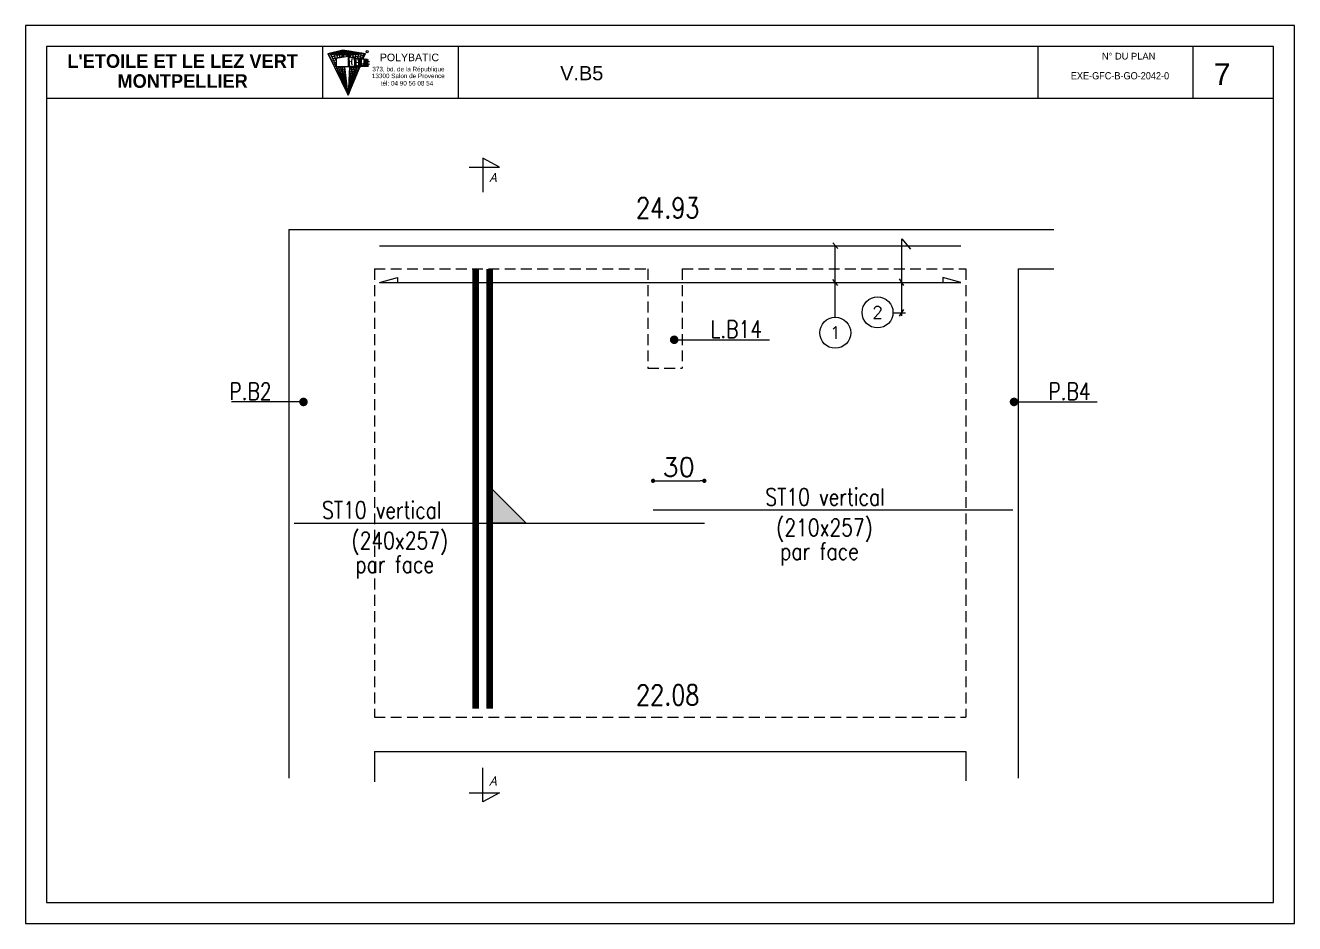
# Model space of a CAD drawing. Header units: millimetres. Extents: x -21776 to 63757, y -7870 to 8483.
# Drawn here: x -17654 to -16912, y 365 to 890 of the extents above; entities that cross this region are included whole.
import ezdxf
from ezdxf.enums import TextEntityAlignment as Align

# ---------------------------------------------------------------- set-up
doc = ezdxf.new("R2010")
doc.units = ezdxf.units.MM
doc.header["$PDMODE"] = 34
doc.linetypes.add('CACHE', pattern=[9.525, 6.35, -3.175])
doc.linetypes.add('CONTINUE', pattern=[0])
for name, color, linetype in [('COTATION', 1, 'Continuous'), ('GO-CARTOUCHE', 7, 'Continuous'), ('GO-TEXTE', 9, 'Continuous'), ('GO-TEXTE-ACIER', 3, 'Continuous'), ('STR_TS', 22, 'Continuous'), ('STR_TS_TXT', 7, 'Continuous'), ('STR_TXT', 102, 'Continuous'), ('STR_VOI-POT', 6, 'Continuous')]:
    doc.layers.add(name, color=color, linetype=linetype)
doc.styles.add('Lucida', font='')
doc.styles.get("Standard").update_dxf_attribs({"font": 'romans.shx'})
doc.styles.add('TEXTE', font='romans.shx')
doc.styles.add('TEXTE TS', font='romans.shx', dxfattribs={"width": 0.7, "oblique": 15})
doc.styles.add('TEXTEBA', font='ARIAL.TTF')
doc.styles.get('Lucida').set_extended_font_data('Lucida Sans', italic=True)
doc.dimstyles.new('COUPE-20', dxfattribs={"dimscale": 0.5, "dimtxt": 22, "dimasz": 5, "dimexe": 0.05, "dimexo": 0, "dimgap": 5, "dimtad": 1, "dimdsep": 46, "dimtxsty": 'Standard', "dimblk1": 'DOT', "dimblk2": 'DOT', "dimsah": 1, "dimcen": 0, "dimdle": 150, "dimclrd": 1, "dimclre": 1, "dimclrt": 7, "dimadec": 0, "dimazin": 0, "dimtfac": 1, "dimtix": 1, "dimtmove": 2, "dimatfit": 3, "dimldrblk": 'DOT', "dimfxl": 0, "dimtvp": 1, "dimtolj": 1, "dimtzin": 0, "dimarcsym": 0})

# ---------------------------------------------------------------- blocks, each defined once
blk = doc.blocks.new('A$C6F247267')
blk.add_hatch(color=256).paths.add_polyline_path([(0, -0.2), (-0.2, 0), (0, 0)])
blk.add_lwpolyline([(-0.2, 0), (0, 0), (0, -0.2), (-0.2, 0)])
blk = doc.blocks.new('_DOT')
at = {"color": 0, "linetype": 'ByBlock'}
blk.add_line((-0.5, 0), (-1, 0), dxfattribs=at)
at = {"color": 0, "linetype": 'ByBlock', "const_width": 0.5}
blk.add_lwpolyline([(-0.25, 0, 1), (0.25, 0, 1)], format="xyb", close=True, dxfattribs=at)
blk = doc.blocks.new('*D866')
at = {"layer": 'COTATION', "color": 1, "lineweight": -2}
for p, q in [((-17287.32, 623.86), (-17287.32, 623.87)), ((-17284.82, 623.84), (-17259.82, 623.84)), ((-17257.32, 623.86), (-17257.32, 623.87))]:
    blk.add_line(p, q, dxfattribs=at)
at = {"layer": 'DEFPOINTS', "color": 0}
for p in [(-17257.32, 623.84), (-17287.32, 613.72, 224.86), (-17257.32, 613.72, 224.86)]:
    blk.add_point(p, dxfattribs=at)
at = {"layer": 'COTATION', "color": 1, "lineweight": -2, "xscale": 2.5, "yscale": 2.5, "zscale": 2.5, "rotation": 180}
blk.add_blockref('_DOT', (-17287.32, 623.84), dxfattribs=at)
at = {"layer": 'COTATION', "color": 1, "lineweight": -2, "xscale": 2.5, "yscale": 2.5, "zscale": 2.5}
blk.add_blockref('_DOT', (-17257.32, 623.84), dxfattribs=at)
at = {"layer": 'COTATION', "color": 7, "insert": (-17272.32, 631.84), "char_height": 11, "attachment_point": 5}
blk.add_mtext('\\A1;30', dxfattribs=at)

msp = doc.modelspace()

# ---------------------------------------------------------------- linework, layer by layer
at = {"layer": 'COTATION'}
for p, q in [((-17179.28277, 759.53931, 93.99411), (-17182.23346, 762.89443, 93.99411)), ((-17180.75812, 719.46247, 536.49411), (-17180.75812, 761.21687, 536.49411)), ((-17179.28277, 738.09665, 83.00102), (-17182.23346, 741.45177, 83.00102)), ((-17140.62303, 738.01775, 83.00102), (-17143.19882, 741.90705, 83.00102)), ((-17146.99733, 722.06731, 93.99411), (-17139.6967, 722.06731, 93.99411)), ((-17143.15007, 720.08131, 93.99411), (-17140.57427, 723.9706, 93.99411)), ((-17274.98344, 706.28548, -73.9459), (-17219.2197, 706.28548, -73.9459)), ((-17491.82213, 669.94438, -0.00589), (-17533.97041, 669.94438, -0.00589)), ((-17076.20356, 669.94438, -0.00589), (-17027.59516, 669.94438, -0.00589))]:
    msp.add_line(p, q, dxfattribs=at)
for points, elevation in [([(-17447.31804, 739.77421), (-17436.7604, 742.7742), (-17436.7604, 739.77421)], 104.98719), ([(-17107.31804, 739.77421), (-17117.87569, 742.7742), (-17117.87569, 739.77421)], 104.98719), ([(-17447.31804, 739.77421), (-17107.31804, 739.77421)], 83.00102)]:
    msp.add_lwpolyline(points, dxfattribs=dict(at, elevation=elevation))
at = {"layer": 'COTATION', "const_width": 2.5}
for points, elevation in [([(-17273.73344, 706.28548, -1), (-17276.23344, 706.28548, -1)], -73.9459), ([(-17493.07213, 669.94438, 1), (-17490.57213, 669.94438, 1)], -0.00589), ([(-17074.95356, 669.94438, -1), (-17077.45356, 669.94438, -1)], -0.00589)]:
    msp.add_lwpolyline(points, format="xyb", close=True, dxfattribs=dict(at, elevation=elevation))
at = {"layer": 'GO-CARTOUCHE', "color": 9, "linetype": 'CONTINUE'}
for p, q in [((-17477.63778, 873.68727), (-17468.709, 875.76372)), ((-17477.63778, 873.68727), (-17468.709, 875.76372)), ((-17477.63778, 873.68727), (-17464.55608, 872.44139)), ((-17477.63778, 873.68727), (-17465.59431, 849.18504)), ((-17477.63778, 873.68727), (-17464.55608, 872.44139)), ((-17477.63778, 873.68727), (-17465.59431, 849.18504)), ((-17477.09039, 872.57363), (-17468.56742, 874.5556)), ((-17477.09039, 872.57363), (-17468.56742, 874.5556)), ((-17476.63151, 873.59143), (-17467.70288, 875.60402)), ((-17476.63151, 873.59143), (-17467.70288, 875.60402)), ((-17476.54301, 871.45999), (-17468.42585, 873.34748)), ((-17476.54301, 871.45999), (-17468.42585, 873.34748)), ((-17472.65427, 866.03236), (-17476.01978, 874.06354)), ((-17476.01978, 874.06354), (-17462.93306, 872.66786)), ((-17472.65427, 866.03236), (-17476.01978, 874.06354)), ((-17476.01978, 874.06354), (-17462.93306, 872.66786)), ((-17475.99563, 870.34635), (-17468.28427, 872.13936)), ((-17475.99563, 870.34635), (-17468.28427, 872.13936)), ((-17475.44825, 869.23272), (-17472.65427, 869.88231)), ((-17475.44825, 869.23272), (-17472.65427, 869.88231)), ((-17474.90087, 868.11908), (-17472.65427, 868.64136)), ((-17474.90087, 868.11908), (-17472.65427, 868.64136)), ((-17474.61897, 873.39976), (-17465.69065, 875.28462)), ((-17474.61897, 873.39976), (-17465.69065, 875.28462)), ((-17472.65427, 869.42894), (-17474.40179, 874.43982)), ((-17474.40179, 874.43982), (-17461.31004, 872.89432)), ((-17472.65427, 869.42894), (-17474.40179, 874.43982)), ((-17474.40179, 874.43982), (-17461.31004, 872.89432)), ((-17472.7838, 874.8161), (-17459.68703, 873.12079)), ((-17471.69273, 870.92634), (-17472.7838, 874.8161)), ((-17472.7838, 874.8161), (-17459.68703, 873.12079)), ((-17471.69273, 870.92634), (-17472.7838, 874.8161)), ((-17465.59431, 871.82317), (-17472.65427, 870.78494)), ((-17465.59431, 871.82317), (-17472.65427, 870.78494)), ((-17472.65427, 870.78494), (-17472.65427, 865.80143)), ((-17472.65427, 870.78494), (-17472.65427, 865.80143)), ((-17472.60644, 873.20809), (-17463.67842, 874.96522)), ((-17472.60644, 873.20809), (-17463.67842, 874.96522)), ((-17470.29591, 871.13175), (-17471.16581, 875.19237)), ((-17471.16581, 875.19237), (-17458.06401, 873.34726)), ((-17470.29591, 871.13175), (-17471.16581, 875.19237)), ((-17471.16581, 875.19237), (-17458.06401, 873.34726)), ((-17470.5939, 873.01642), (-17461.66619, 874.64582)), ((-17470.5939, 873.01642), (-17461.66619, 874.64582)), ((-17468.91343, 871.33506), (-17469.54782, 875.56865)), ((-17469.54782, 875.56865), (-17456.44099, 873.57373)), ((-17468.91343, 871.33506), (-17469.54782, 875.56865)), ((-17469.54782, 875.56865), (-17456.44099, 873.57373)), ((-17468.20227, 871.43964), (-17468.709, 875.76372)), ((-17468.709, 875.76372), (-17455.6273, 873.68727)), ((-17468.20227, 871.43964), (-17468.709, 875.76372)), ((-17468.709, 875.76372), (-17455.6273, 873.68727)), ((-17468.58137, 872.82475), (-17459.65396, 874.32642)), ((-17468.58137, 872.82475), (-17459.65396, 874.32642)), ((-17466.56884, 872.63308), (-17457.64173, 874.00702)), ((-17466.56884, 872.63308), (-17457.64173, 874.00702)), ((-17464.43216, 871.64147), (-17465.59431, 871.82317)), ((-17465.59431, 871.82317), (-17465.59431, 865.81319)), ((-17464.43216, 871.64147), (-17465.59431, 871.82317)), ((-17465.59431, 871.82317), (-17465.59431, 865.81319)), ((-17465.56257, 872.53725), (-17456.63562, 873.84732)), ((-17465.56257, 872.53725), (-17456.63562, 873.84732)), ((-17465.17902, 869.40426), (-17465.17902, 871.3379)), ((-17464.65088, 871.25533), (-17465.17902, 871.3379)), ((-17465.17902, 869.40426), (-17465.17902, 871.3379)), ((-17464.65088, 871.25533), (-17465.17902, 871.3379)), ((-17465.17902, 869.40426), (-17464.76091, 869.37182)), ((-17465.17902, 869.40426), (-17464.76091, 869.37182)), ((-17464.61109, 868.94366), (-17465.17902, 868.98772)), ((-17465.17902, 868.98772), (-17465.17902, 866.21672)), ((-17464.61109, 868.94366), (-17465.17902, 868.98772)), ((-17465.17902, 868.98772), (-17465.17902, 866.21672)), ((-17464.40172, 869.14966), (-17464.61109, 868.94366)), ((-17464.40172, 869.14966), (-17464.61109, 868.94366)), ((-17464.55608, 872.44139), (-17464.59068, 871.66626)), ((-17464.55608, 872.44139), (-17464.59068, 871.66626)), ((-17455.6273, 873.68727), (-17464.55608, 872.44139)), ((-17455.6273, 873.68727), (-17464.55608, 872.44139)), ((-17464.26632, 871.4313), (-17456.08032, 872.57361)), ((-17464.26632, 871.4313), (-17456.08032, 872.57361)), ((-17464.13348, 871.2024), (-17462.82258, 871.39307)), ((-17464.13348, 871.2024), (-17462.82258, 871.39307)), ((-17463.65643, 869.42123), (-17463.68208, 868.85243)), ((-17463.65643, 869.42123), (-17463.68208, 868.85243)), ((-17463.68208, 868.85243), (-17463.64235, 867.99145)), ((-17463.68208, 868.85243), (-17463.64235, 867.99145)), ((-17463.5641, 870.12117), (-17463.65643, 869.42123)), ((-17463.5641, 870.12117), (-17463.65643, 869.42123)), ((-17463.41262, 870.67923), (-17463.5641, 870.12117)), ((-17463.41262, 870.67923), (-17463.5641, 870.12117)), ((-17462.93306, 872.66786), (-17463.08161, 871.35709)), ((-17462.93306, 872.66786), (-17463.08161, 871.35709)), ((-17462.31981, 870.87706), (-17462.56148, 871.26605)), ((-17462.31981, 870.87706), (-17462.56148, 871.26605)), ((-17461.69057, 871.21285), (-17462.45829, 871.09995)), ((-17461.69057, 871.21285), (-17462.45829, 871.09995)), ((-17462.15688, 870.41141), (-17462.31981, 870.87706)), ((-17462.15688, 870.41141), (-17462.31981, 870.87706)), ((-17462.03193, 869.73891), (-17462.15688, 870.41141)), ((-17462.03193, 869.73891), (-17462.15688, 870.41141)), ((-17461.69057, 866.21672), (-17461.69057, 871.21741)), ((-17461.69057, 866.21672), (-17461.69057, 871.21741)), ((-17461.27527, 871.14792), (-17461.69057, 871.21285)), ((-17461.27527, 871.14792), (-17461.69057, 871.21285)), ((-17461.31004, 872.89432), (-17461.6704, 871.2097)), ((-17461.31004, 872.89432), (-17461.6704, 871.2097)), ((-17461.27527, 866.63202), (-17461.27527, 871.14792)), ((-17461.27527, 866.63202), (-17461.27527, 871.14792)), ((-17461.27527, 870.8034), (-17460.23459, 870.94658)), ((-17461.27527, 870.8034), (-17460.23459, 870.94658)), ((-17461.27527, 870.8034), (-17461.27495, 866.63202)), ((-17461.27527, 870.8034), (-17461.27495, 866.63202)), ((-17460.24864, 870.98742), (-17459.3882, 868.48729)), ((-17459.8773, 870.92936), (-17460.24864, 870.98742)), ((-17460.24864, 870.98742), (-17459.3882, 868.48729)), ((-17459.8773, 870.92936), (-17460.24864, 870.98742)), ((-17460.23459, 870.94658), (-17459.3882, 868.48729)), ((-17460.23459, 870.94658), (-17459.3882, 868.48729)), ((-17459.68703, 873.12079), (-17460.21484, 870.98213)), ((-17459.68703, 873.12079), (-17460.21484, 870.98213)), ((-17460.09334, 870.96314), (-17456.53333, 871.45995)), ((-17460.09334, 870.96314), (-17456.53333, 871.45995)), ((-17459.8773, 870.92936), (-17459.19195, 868.93799)), ((-17459.8773, 870.92936), (-17459.19195, 868.93799)), ((-17458.70846, 870.74662), (-17459.76113, 870.59182)), ((-17458.70846, 870.74662), (-17459.76113, 870.59182)), ((-17458.70846, 870.74662), (-17459.19195, 868.93799)), ((-17458.70846, 870.74662), (-17459.19195, 868.93799)), ((-17458.37835, 870.69501), (-17458.9729, 868.47094)), ((-17458.37835, 870.69501), (-17458.9729, 868.47094)), ((-17458.97069, 868.47921), (-17458.39058, 870.64927)), ((-17458.97069, 868.47921), (-17458.39058, 870.64927)), ((-17458.06401, 873.34726), (-17458.88249, 870.72103)), ((-17458.06401, 873.34726), (-17458.88249, 870.72103)), ((-17458.37835, 870.69501), (-17458.70846, 870.74662)), ((-17458.37835, 870.69501), (-17458.70846, 870.74662)), ((-17458.39058, 870.64927), (-17458.26691, 870.66779)), ((-17458.39058, 870.64927), (-17458.26691, 870.66779)), ((-17458.26691, 870.67759), (-17458.38776, 870.65982)), ((-17458.26691, 870.67759), (-17458.38776, 870.65982)), ((-17458.26691, 866.21672), (-17458.26691, 870.67759)), ((-17457.46259, 870.55184), (-17458.26691, 870.67759)), ((-17458.26691, 866.21672), (-17458.26691, 870.67759)), ((-17457.46259, 870.55184), (-17458.26691, 870.67759)), ((-17457.50749, 870.26463), (-17457.9762, 870.3379)), ((-17457.9762, 868.58851), (-17457.9762, 870.3379)), ((-17457.50749, 870.26463), (-17457.9762, 870.3379)), ((-17457.9762, 868.58851), (-17457.9762, 870.3379)), ((-17456.44099, 873.57373), (-17457.5689, 870.56846)), ((-17456.44099, 873.57373), (-17457.5689, 870.56846)), ((-17457.18675, 870.31832), (-17456.98634, 870.34629)), ((-17457.18675, 870.31832), (-17456.98634, 870.34629)), ((-17456.31467, 870.37237), (-17457.15227, 870.2492)), ((-17456.31467, 870.37237), (-17457.15227, 870.2492)), ((-17457.01779, 870.26897), (-17455.6273, 873.68727)), ((-17457.01779, 870.26897), (-17455.6273, 873.68727)), ((-17456.4775, 869.01554), (-17456.5266, 868.60642)), ((-17456.4775, 869.01554), (-17456.5266, 868.60642)), ((-17456.31467, 870.37237), (-17456.4775, 869.01554)), ((-17456.31467, 870.37237), (-17456.4775, 869.01554)), ((-17456.32135, 867.87696), (-17456.21243, 868.78453)), ((-17456.32135, 867.87696), (-17456.21243, 868.78453)), ((-17456.10774, 870.34002), (-17456.31467, 870.37237)), ((-17456.10774, 870.34002), (-17456.31467, 870.37237)), ((-17456.21243, 868.78453), (-17456.10059, 867.85984)), ((-17456.21243, 868.78453), (-17456.10059, 867.85984)), ((-17456.10774, 870.34002), (-17455.60952, 866.22068)), ((-17456.10774, 870.34002), (-17455.60952, 866.22068)), ((-17456.08976, 870.19136), (-17455.60904, 870.26205)), ((-17456.08976, 870.19136), (-17455.60904, 870.26205)), ((-17456.05631, 869.91478), (-17455.60904, 869.96782)), ((-17456.05631, 869.91478), (-17455.60904, 869.96782)), ((-17456.04866, 869.85153), (-17455.3391, 869.92562)), ((-17456.04866, 869.85153), (-17455.3391, 869.92562)), ((-17455.60904, 870.26205), (-17455.60904, 869.96782)), ((-17454.77846, 870.1322), (-17455.60904, 870.26205)), ((-17455.60904, 870.26205), (-17455.60904, 869.96782)), ((-17454.77846, 870.1322), (-17455.60904, 870.26205)), ((-17455.60904, 869.96782), (-17455.3391, 869.92562)), ((-17455.60904, 869.96782), (-17455.3391, 869.92562)), ((-17455.3391, 866.22068), (-17455.3391, 869.92562)), ((-17455.3391, 866.22068), (-17455.3391, 869.92562)), ((-17455.0484, 869.88017), (-17454.77846, 869.83796)), ((-17455.0484, 866.22068), (-17455.0484, 869.88017)), ((-17455.0484, 869.88017), (-17454.77846, 869.83796)), ((-17455.0484, 866.22068), (-17455.0484, 869.88017)), ((-17455.0484, 869.81435), (-17454.77846, 869.83796)), ((-17455.0484, 869.81435), (-17454.77846, 869.83796)), ((-17454.77846, 869.83796), (-17454.77846, 870.1322)), ((-17454.77846, 869.83796), (-17454.77846, 870.1322)), ((-17454.67288, 870.11569), (-17454.77846, 870.0818)), ((-17454.67288, 870.11569), (-17454.77846, 870.0818)), ((-17454.67288, 870.11569), (-17454.67288, 866.21955)), ((-17454.38217, 870.07024), (-17454.67288, 870.11569)), ((-17454.67288, 870.11569), (-17454.67288, 866.21955)), ((-17454.38217, 870.07024), (-17454.67288, 870.11569)), ((-17454.38217, 870.07024), (-17454.38217, 866.21672)), ((-17454.38217, 870.07024), (-17454.38217, 866.21672)), ((-17454.38217, 869.93378), (-17453.72362, 869.99504)), ((-17454.38217, 869.93378), (-17453.72362, 869.99504)), ((-17453.4769, 868.77164), (-17453.96661, 868.72608)), ((-17453.4769, 868.77164), (-17453.96661, 868.72608)), ((-17453.17939, 868.72512), (-17453.4769, 868.77164)), ((-17453.17939, 868.72512), (-17453.4769, 868.77164)), ((-17474.35349, 867.00544), (-17472.65427, 867.40043)), ((-17474.35349, 867.00544), (-17472.65427, 867.40043)), ((-17473.80611, 865.8918), (-17472.65427, 866.15952)), ((-17473.80611, 865.8918), (-17472.65427, 866.15952)), ((-17473.25873, 864.77817), (-17468.85569, 865.80143)), ((-17473.25873, 864.77817), (-17468.85569, 865.80143)), ((-17472.71135, 863.66453), (-17467.43481, 864.89062)), ((-17472.71135, 863.66453), (-17467.43481, 864.89062)), ((-17472.65427, 865.80143), (-17465.17902, 866.21672)), ((-17472.65427, 865.80143), (-17465.17902, 866.21672)), ((-17465.25775, 865.81375), (-17472.65427, 865.80143)), ((-17465.25775, 865.81375), (-17472.65427, 865.80143)), ((-17465.59431, 849.18504), (-17472.5575, 865.80143)), ((-17465.59431, 849.18504), (-17472.5575, 865.80143)), ((-17472.16397, 862.55089), (-17467.29323, 863.6825)), ((-17472.16397, 862.55089), (-17467.29323, 863.6825)), ((-17471.61658, 861.43726), (-17467.15165, 862.47437)), ((-17471.61658, 861.43726), (-17467.15165, 862.47437)), ((-17465.59431, 849.18504), (-17471.3892, 865.80143)), ((-17465.59431, 849.18504), (-17471.3892, 865.80143)), ((-17471.0692, 860.32362), (-17467.01008, 861.26625)), ((-17471.0692, 860.32362), (-17467.01008, 861.26625)), ((-17465.59431, 849.18504), (-17470.2552, 865.80143)), ((-17465.59431, 849.18504), (-17470.2552, 865.80143)), ((-17465.59431, 849.18504), (-17469.15401, 865.80143)), ((-17465.59431, 849.18504), (-17469.15401, 865.80143)), ((-17465.59431, 849.18504), (-17468.08423, 865.80143)), ((-17465.59431, 849.18504), (-17468.08423, 865.80143)), ((-17465.59431, 849.18504), (-17467.54154, 865.80143)), ((-17465.59431, 849.18504), (-17467.54154, 865.80143)), ((-17465.59431, 849.18504), (-17458.73821, 866.03963)), ((-17465.59431, 849.18504), (-17458.73821, 866.03963)), ((-17459.27562, 866.02096), (-17465.59431, 849.18504)), ((-17459.27562, 866.02096), (-17465.59431, 849.18504)), ((-17460.35902, 865.98332), (-17465.59431, 849.18504)), ((-17460.35902, 865.98332), (-17465.59431, 849.18504)), ((-17461.45796, 865.94514), (-17465.59431, 849.18504)), ((-17461.45796, 865.94514), (-17465.59431, 849.18504)), ((-17462.57276, 865.90641), (-17465.59431, 849.18504)), ((-17462.57276, 865.90641), (-17465.59431, 849.18504)), ((-17463.70377, 865.86711), (-17465.59431, 849.18504)), ((-17463.70377, 865.86711), (-17465.59431, 849.18504)), ((-17464.85135, 865.82724), (-17465.59431, 849.18504)), ((-17464.85135, 865.82724), (-17465.59431, 849.18504)), ((-17465.25775, 865.81375), (-17463.16984, 865.89015)), ((-17465.25775, 865.81375), (-17463.16984, 865.89015)), ((-17465.17902, 866.21672), (-17460.17481, 866.21672)), ((-17465.17902, 866.21672), (-17460.17481, 866.21672)), ((-17465.0752, 860.81317), (-17460.61045, 861.43703)), ((-17465.0752, 860.81317), (-17460.61045, 861.43703)), ((-17465.028, 861.87028), (-17460.15743, 862.55069)), ((-17465.028, 861.87028), (-17460.15743, 862.55069)), ((-17464.98081, 862.92739), (-17459.70442, 863.66435)), ((-17464.98081, 862.92739), (-17459.70442, 863.66435)), ((-17464.93362, 863.9845), (-17459.25141, 864.77801)), ((-17464.93362, 863.9845), (-17459.25141, 864.77801)), ((-17464.88643, 865.04161), (-17458.7984, 865.89166)), ((-17464.88643, 865.04161), (-17458.7984, 865.89166)), ((-17463.64235, 867.99145), (-17463.45048, 867.01399)), ((-17463.64235, 867.99145), (-17463.45048, 867.01399)), ((-17463.16984, 865.89015), (-17462.79594, 865.90383)), ((-17463.16984, 865.89015), (-17462.79594, 865.90383)), ((-17462.76727, 865.90488), (-17458.27086, 866.06941)), ((-17462.76727, 865.90488), (-17458.27086, 866.06941)), ((-17461.69273, 866.21611), (-17458.26143, 866.21672)), ((-17461.69273, 866.21611), (-17458.26143, 866.21672)), ((-17461.27527, 866.63202), (-17460.17481, 866.63202)), ((-17461.27527, 866.63202), (-17460.17481, 866.63202)), ((-17461.27495, 868.32165), (-17459.3882, 868.48729)), ((-17461.27495, 868.32165), (-17459.3882, 868.48729)), ((-17461.27495, 866.63202), (-17460.17481, 866.62863)), ((-17461.27495, 866.63202), (-17460.17481, 866.62863)), ((-17460.17481, 866.21672), (-17460.17481, 866.63202)), ((-17460.17481, 866.21672), (-17460.17481, 866.63202)), ((-17460.17481, 866.21672), (-17459.38544, 866.21672)), ((-17460.17481, 866.21672), (-17459.38544, 866.21672)), ((-17459.3882, 866.21672), (-17459.3882, 868.48729)), ((-17459.3882, 866.21672), (-17459.3882, 868.48729)), ((-17459.3882, 866.62863), (-17459.38544, 866.21672)), ((-17459.3882, 866.62863), (-17459.38544, 866.21672)), ((-17459.38544, 866.21672), (-17458.9729, 866.21672)), ((-17459.38544, 866.21672), (-17458.9729, 866.21672)), ((-17458.9729, 866.22181), (-17458.97069, 868.47921)), ((-17458.9729, 866.22181), (-17458.97069, 868.47921)), ((-17458.9729, 866.21672), (-17458.9729, 868.47094)), ((-17458.9729, 866.21672), (-17458.9729, 868.47094)), ((-17458.27112, 866.22068), (-17454.67288, 866.22068)), ((-17458.27112, 866.22068), (-17454.67288, 866.22068)), ((-17458.27016, 866.06943), (-17453.71073, 866.21492)), ((-17458.27016, 866.06943), (-17453.71073, 866.21492)), ((-17458.26691, 866.21672), (-17457.38672, 866.21672)), ((-17458.26691, 866.21672), (-17457.38672, 866.21672)), ((-17457.9762, 868.58851), (-17457.5974, 868.55912)), ((-17457.9762, 868.58851), (-17457.5974, 868.55912)), ((-17457.9762, 868.29694), (-17457.61989, 868.26929)), ((-17457.9762, 866.50743), (-17457.9762, 868.29694)), ((-17457.9762, 868.29694), (-17457.61989, 868.26929)), ((-17457.9762, 866.50743), (-17457.9762, 868.29694)), ((-17457.9762, 866.50743), (-17457.47607, 866.50743)), ((-17457.9762, 866.50743), (-17457.47607, 866.50743)), ((-17457.22516, 866.35865), (-17457.39107, 866.22068)), ((-17457.22516, 866.35865), (-17457.39107, 866.22068)), ((-17457.39107, 866.22068), (-17456.82115, 866.22068)), ((-17457.39107, 866.22068), (-17456.82115, 866.22068)), ((-17457.10624, 866.61513), (-17457.22516, 866.35865)), ((-17457.10624, 866.61513), (-17457.22516, 866.35865)), ((-17457.13527, 868.04271), (-17457.08208, 867.87446)), ((-17457.13527, 868.04271), (-17457.08208, 867.87446)), ((-17457.03788, 866.94443), (-17457.10624, 866.61513)), ((-17457.03788, 866.94443), (-17457.10624, 866.61513)), ((-17457.08208, 867.87446), (-17457.02962, 867.55381)), ((-17457.08208, 867.87446), (-17457.02962, 867.55381)), ((-17457.01731, 867.24157), (-17457.03788, 866.94443)), ((-17457.01731, 867.24157), (-17457.03788, 866.94443)), ((-17457.02962, 867.55381), (-17457.01731, 867.24157)), ((-17457.02962, 867.55381), (-17457.01731, 867.24157)), ((-17456.77565, 866.53114), (-17456.81291, 866.22068)), ((-17456.77565, 866.53114), (-17456.81291, 866.22068)), ((-17456.73365, 866.8811), (-17456.77565, 866.53114)), ((-17456.73365, 866.8811), (-17456.77565, 866.53114)), ((-17456.69867, 867.17264), (-17456.73365, 866.8811)), ((-17456.69867, 867.17264), (-17456.73365, 866.8811)), ((-17456.66518, 867.45171), (-17456.69867, 867.17264)), ((-17456.66518, 867.45171), (-17456.69867, 867.17264)), ((-17456.63139, 867.73327), (-17456.66518, 867.45171)), ((-17456.63139, 867.73327), (-17456.66518, 867.45171)), ((-17456.61389, 867.87905), (-17456.63139, 867.73327)), ((-17456.61389, 867.87905), (-17456.63139, 867.73327)), ((-17456.60239, 867.9749), (-17456.61389, 867.87905)), ((-17456.60239, 867.9749), (-17456.61389, 867.87905)), ((-17456.59304, 868.05278), (-17456.60239, 867.9749)), ((-17456.59304, 868.05278), (-17456.60239, 867.9749)), ((-17456.57141, 868.233), (-17456.59304, 868.05278)), ((-17456.57141, 868.233), (-17456.59304, 868.05278)), ((-17456.5266, 868.60642), (-17456.57141, 868.233)), ((-17456.5266, 868.60642), (-17456.57141, 868.233)), ((-17456.35602, 867.58808), (-17456.52012, 866.22068)), ((-17456.35602, 867.58808), (-17456.52012, 866.22068)), ((-17456.35602, 867.58808), (-17456.06499, 867.5655)), ((-17456.35602, 867.58808), (-17456.06499, 867.5655)), ((-17456.32135, 867.87696), (-17456.10059, 867.85984)), ((-17456.32135, 867.87696), (-17456.10059, 867.85984)), ((-17456.06499, 867.5655), (-17455.90186, 866.21672)), ((-17456.06499, 867.5655), (-17455.90186, 866.21672)), ((-17455.0484, 866.22068), (-17454.67288, 866.22068)), ((-17455.0484, 866.22068), (-17454.67288, 866.22068)), ((-17454.67288, 866.21955), (-17454.38217, 866.21672)), ((-17454.67288, 866.21955), (-17454.38217, 866.21672)), ((-17454.28762, 868.08226), (-17454.27116, 867.66908)), ((-17454.28762, 868.08226), (-17454.27116, 867.66908)), ((-17454.27116, 867.66908), (-17454.23184, 867.29067)), ((-17454.27116, 867.66908), (-17454.23184, 867.29067)), ((-17454.23184, 867.29067), (-17454.17184, 866.97246)), ((-17454.23184, 867.29067), (-17454.17184, 866.97246)), ((-17454.17184, 866.97246), (-17454.0857, 866.67763)), ((-17454.17184, 866.97246), (-17454.0857, 866.67763)), ((-17454.0857, 866.67763), (-17453.95069, 866.40245)), ((-17454.0857, 866.67763), (-17453.95069, 866.40245)), ((-17453.95069, 866.40245), (-17453.79566, 866.23234)), ((-17453.95069, 866.40245), (-17453.79566, 866.23234)), ((-17453.48986, 867.29841), (-17453.93274, 867.25721)), ((-17453.48986, 867.29841), (-17453.93274, 867.25721)), ((-17453.48986, 867.29841), (-17453.19502, 867.3092)), ((-17453.48986, 867.29841), (-17453.19502, 867.3092)), ((-17470.52182, 859.20998), (-17466.8685, 860.05813)), ((-17470.52182, 859.20998), (-17466.8685, 860.05813)), ((-17469.97444, 858.09634), (-17466.72692, 858.85)), ((-17469.97444, 858.09634), (-17466.72692, 858.85)), ((-17469.42706, 856.98271), (-17466.58535, 857.64188)), ((-17469.42706, 856.98271), (-17466.58535, 857.64188)), ((-17468.87968, 855.86907), (-17466.44377, 856.43376)), ((-17468.87968, 855.86907), (-17466.44377, 856.43376)), ((-17465.31116, 855.52761), (-17462.87551, 855.86875)), ((-17465.31116, 855.52761), (-17462.87551, 855.86875)), ((-17465.26397, 856.58472), (-17462.4225, 856.98241)), ((-17465.26397, 856.58472), (-17462.4225, 856.98241)), ((-17465.21677, 857.64184), (-17461.96949, 858.09606)), ((-17465.21677, 857.64184), (-17461.96949, 858.09606)), ((-17465.16958, 858.69895), (-17461.51647, 859.20972)), ((-17465.16958, 858.69895), (-17461.51647, 859.20972)), ((-17465.12239, 859.75606), (-17461.06346, 860.32338)), ((-17465.12239, 859.75606), (-17461.06346, 860.32338))]:
    msp.add_line(p, q, dxfattribs=at)
at = {"layer": 'GO-CARTOUCHE', "linetype": 'Continuous'}
for points in [[(-16912.06872, 365.03624), (-16912.06872, 890.03624), (-17654.49295, 890.03624), (-17654.49295, 365.03624)], [(-16912.06872, 365.03624), (-16912.06872, 890.03624), (-17654.49295, 890.03624), (-17654.49295, 365.03624)], [(-16924.44122, 377.40874), (-16924.44122, 877.66374), (-17642.12045, 877.66374), (-17642.12045, 377.40874)], [(-16924.44122, 377.40874), (-16924.44122, 877.66374), (-17642.12045, 877.66374), (-17642.12045, 377.40874)]]:
    msp.add_lwpolyline(points, close=True, dxfattribs=at)
at = {"layer": 'GO-CARTOUCHE', "color": 9, "linetype": 'CONTINUE'}
msp.add_circle((-17454.56753, 874.72021), 0.66447, dxfattribs=at)
msp.add_circle((-17454.56753, 874.72021), 0.66447, dxfattribs=at)
msp.add_circle((-17454.56753, 874.72021), 0.66447, dxfattribs=at)
msp.add_circle((-17454.56753, 874.72021), 0.66447, dxfattribs=at)
msp.add_circle((-17454.56753, 874.72021), 0.66447, dxfattribs=at)
msp.add_circle((-17454.56753, 874.72021), 0.66447, dxfattribs=at)
at = {"layer": 'GO-TEXTE', "color": 7}
for p, q in [((-17480.66615, 877.66374), (-17480.66615, 847.36599)), ((-17480.66615, 877.66374), (-17480.66615, 847.36599)), ((-17401.39564, 877.66374), (-17401.39564, 847.36599)), ((-17401.39564, 877.66374), (-17401.39564, 847.36599)), ((-17062.31006, 877.66374), (-17062.31006, 847.36599)), ((-17062.31006, 877.66374), (-17062.31006, 847.36599)), ((-16971.60396, 877.66374), (-16971.60396, 847.36599)), ((-16971.60396, 877.66374), (-16971.60396, 847.36599)), ((-16924.44122, 847.36599), (-17642.12045, 847.36599)), ((-16924.44122, 847.36599), (-17642.12045, 847.36599))]:
    msp.add_line(p, q, dxfattribs=at)
at = {"layer": 'GO-TEXTE', "elevation": 279.66905, "flags": 128}
for points in [[(-17394.81992, 807.23095), (-17377.17218, 807.23095), (-17386.85023, 812.511), (-17386.85023, 792.58953)], [(-17394.81992, 441.45979), (-17377.17218, 441.45979), (-17386.85023, 436.17973), (-17386.85023, 456.10121)]]:
    msp.add_lwpolyline(points, dxfattribs=at)
at = {"layer": 'GO-TEXTE-ACIER'}
for centre in [(-17156.05201, 722.2615, 93.99411), (-17180.75812, 710.40571, 536.49411)]:
    msp.add_circle(centre, 9.05676, dxfattribs=at)
at = {"layer": 'STR_TS', "color": 3}
for p, q in [((-17076.81804, 606.66937, -0.00589), (-17287.31804, 606.66937, -0.00589)), ((-17497.31804, 599.01375, -0.00589), (-17257.31804, 599.01375, -0.00589))]:
    msp.add_line(p, q, dxfattribs=at)
at = {"layer": 'STR_TS', "const_width": 4, "elevation": -0.00589}
msp.add_lwpolyline([(-17391.12059, 490.67218), (-17391.12059, 747.67218)], dxfattribs=at)
at = {"layer": 'STR_TS', "linetype": 'CACHE', "ltscale": 2, "const_width": 4, "elevation": -0.00589}
msp.add_lwpolyline([(-17382.90349, 490.67218), (-17382.90349, 747.67218)], dxfattribs=at)
at = {"layer": 'STR_VOI-POT', "color": 4}
for p, q in [((-17500.31804, 770.67218, -0.00589), (-17500.31804, 465.67218, -0.00589)), ((-17500.31804, 770.67218, -0.00589), (-17073.81804, 770.67218, -0.00589)), ((-17073.81804, 770.67218, -0.00589), (-17052.98438, 770.67218, -0.00589)), ((-17073.81804, 747.67218, -0.00589), (-17073.81804, 465.67218, -0.00589)), ((-17073.81804, 747.67218, -0.00589), (-17052.98438, 747.67218, -0.00589)), ((-17500.31804, 465.67218, -0.01179), (-17500.31804, 449.95217, -0.01179)), ((-17450.31804, 465.67218, -0.00589), (-17104.31804, 465.67218, -0.00589)), ((-17450.31804, 465.67218, -0.01179), (-17450.31804, 447.92988, -0.01179)), ((-17104.31804, 465.67218, -0.00589), (-17104.31804, 448.46186, -0.00589)), ((-17073.81804, 465.67218, -0.00589), (-17073.81804, 449.95217, -0.00589))]:
    msp.add_line(p, q, dxfattribs=at)
at = {"layer": 'STR_VOI-POT'}
for p, q in [((-17141.79362, 720.3044, 93.99411), (-17141.77414, 765.20154, 93.99411)), ((-17141.77414, 765.20154, 93.99411), (-17136.74499, 759.21965, 93.99411)), ((-17447.31804, 761.21687, 93.99411), (-17107.31804, 761.21687, 93.99411))]:
    msp.add_line(p, q, dxfattribs=at)
at = {"layer": 'STR_VOI-POT', "color": 7, "linetype": 'CACHE'}
for p, q in [((-17450.31804, 747.67218, -0.00589), (-17450.31804, 485.67218, -0.00589)), ((-17450.31804, 747.67218, -0.00589), (-17290.31804, 747.67218, -0.00589)), ((-17290.31804, 747.67218, -0.00589), (-17290.31804, 689.67218, -0.00589)), ((-17270.31804, 747.67218, -0.00589), (-17270.31804, 689.67218, -0.00589)), ((-17270.31804, 747.67218, -0.00589), (-17104.31804, 747.67218, -0.00589)), ((-17104.31804, 747.67218, -0.00589), (-17104.31804, 485.67218, -0.00589)), ((-17290.31804, 689.67218, -0.00589), (-17270.31804, 689.67218, -0.00589)), ((-17450.31804, 485.67218, -0.00589), (-17104.31804, 485.67218, -0.00589))]:
    msp.add_line(p, q, dxfattribs=at)

# ---------------------------------------------------------------- block references
at = {"layer": 'STR_TS', "xscale": 100, "yscale": 100, "zscale": 99.99999999999999, "rotation": 180}
msp.add_blockref('A$C6F247267', (-17381.47839, 599.01375, -0.00589), dxfattribs=at)

# ---------------------------------------------------------------- texts
at = {"layer": 'GO-CARTOUCHE', "color": 9, "style": 'TEXTEBA'}
for s, p in [('13300 Salon de Provence', (-17451.83225, 859.20818)), ('13300 Salon de Provence', (-17451.83225, 859.20818)), ('373, bd. de la République', (-17451.52262, 863.18029)), ('373, bd. de la République', (-17451.52262, 863.18029)), ('tél: 04 90 56 08 54', (-17446.61385, 854.89292)), ('tél: 04 90 56 08 54', (-17446.61385, 854.89292))]:
    msp.add_text(s, height=2.6515151, dxfattribs=at).set_placement(p)
at = {"layer": 'GO-CARTOUCHE', "color": 2, "style": 'TEXTEBA', "width": 0.9}
msp.add_text('EXE-GFC-B-GO-2042-0', height=4.2424242, dxfattribs=at).set_placement((-17014.21925, 858.48486), align=Align.CENTER)
at = {"layer": 'GO-CARTOUCHE', "color": 2, "style": 'TEXTEBA'}
msp.add_text('7', height=12.74873, dxfattribs=at).set_placement((-16959.40087, 855.21198))
at = {"layer": 'GO-CARTOUCHE', "char_height": 7.9545454, "attachment_point": 5}
for s, insert in [("{\\Fbold|c0;L'ETOILE ET LE LEZ VERT}", (-17562.52066, 869.13571)), ("{\\Fbold|c0;L'ETOILE ET LE LEZ VERT}", (-17562.52066, 869.13571)), ('{\\Fbold|c0;MONTPELLIER}', (-17562.52066, 857.47032)), ('{\\Fbold|c0;MONTPELLIER}', (-17562.52066, 857.47032))]:
    msp.add_mtext(s, dxfattribs=dict(at, insert=insert))
at = {"layer": 'GO-TEXTE', "color": 3, "style": 'TEXTEBA'}
msp.add_text('POLYBATIC', height=4.419192, dxfattribs=at).set_placement((-17429.82591, 871.32693), align=Align.MIDDLE)
msp.add_text('POLYBATIC', height=4.419192, dxfattribs=at).set_placement((-17429.82591, 871.32693), align=Align.MIDDLE)
at = {"layer": 'GO-TEXTE', "style": 'TEXTEBA'}
msp.add_text('N° DU PLAN', height=3.904297, dxfattribs=at).set_placement((-17009.15928, 870.10202), align=Align.CENTER)
msp.add_text('N° DU PLAN', height=3.904297, dxfattribs=at).set_placement((-17009.15928, 870.10202), align=Align.CENTER)
at = {"layer": 'GO-TEXTE', "color": 2, "style": 'TEXTEBA'}
msp.add_text('V.B5', height=8.331392, dxfattribs=at).set_placement((-17341.67037, 857.96804))
at = {"layer": 'GO-TEXTE', "linetype": 'Continuous', "style": 'Lucida'}
for p in [(-17383.23509, 798.43819, 279.66905), (-17383.23509, 445.73008, 279.66905)]:
    msp.add_text('A', height=5.32, rotation=0.00179755, dxfattribs=at).set_placement(p)
at = {"layer": 'GO-TEXTE-ACIER', "style": 'TEXTE'}
for s, p in [('2', (-17156.05201, 722.2615, 93.99411)), ('1', (-17180.75812, 710.40571, 536.49411))]:
    msp.add_text(s, height=7.2, dxfattribs=at).set_placement(p, align=Align.MIDDLE_CENTER)
at = {"layer": 'STR_TS_TXT', "style": 'TEXTE TS', "width": 0.8}
for s, p in [('L.B14', (-17253.80842, 707.50479, -73.9459)), ('P.B2', (-17535.17771, 671.1637, -0.00589)), ('P.B4', (-17056.08607, 671.1637, -0.00589)), ('ST10 vertical', (-17221.65159, 609.40866, -0.00589)), ('ST10 vertical', (-17480.95482, 601.75304, -0.00589)), ('(210x257)', (-17215.30913, 591.56804, -0.00589)), ('(240x257)', (-17463.73915, 583.91242, -0.00589)), ('par face', (-17212.94369, 577.67577, -0.00589)), ('par face', (-17461.37371, 570.02015, -0.00589))]:
    msp.add_text(s, height=10, dxfattribs=at).set_placement(p)
at = {"layer": 'STR_TXT', "width": 0.8}
for s, p in [('24.93', (-17297.25932, 783.35395, -147.38443)), ('22.08', (-17297.25932, 498.64811, -147.38443))]:
    msp.add_text(s, height=12, rotation=0.00005278, dxfattribs=at).set_placement(p, align=Align.MIDDLE_LEFT)

# ---------------------------------------------------------------- dimensions: what is measured, and where the dimension line sits
at = {"layer": 'COTATION'}
dim = msp.add_linear_dim(base=(-17257.31804, 623.84072, -224.86634), p1=(-17287.31804, 613.71542, -0.00589), p2=(-17257.31804, 613.71542, -0.00589), dimstyle='COUPE-20', override={"dimfxl": 0.1}, dxfattribs=at)
dim.commit()
dim.dimension.update_dxf_attribs({"geometry": '*D866', "text_midpoint": (-17272.31804, 631.84072, -224.86634)})

doc.saveas('drawing.dxf')
